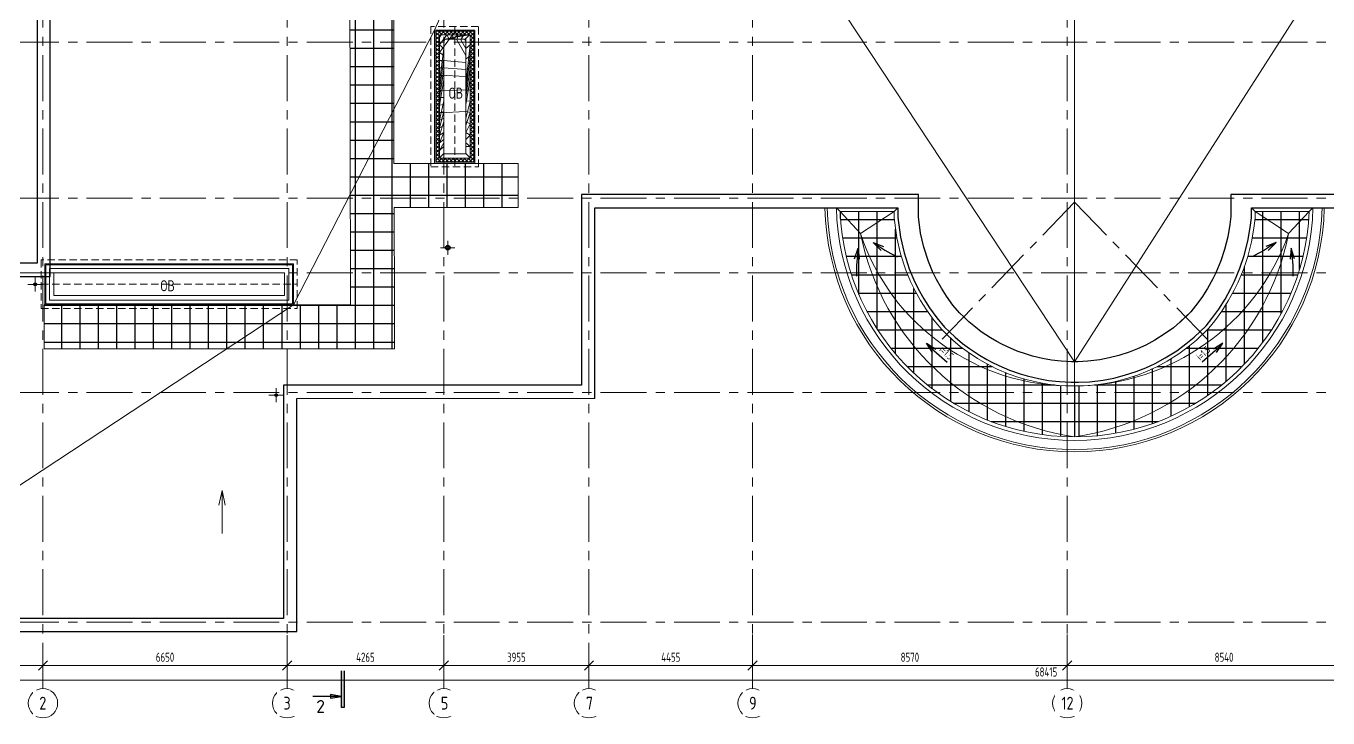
# Model space of a CAD drawing. Header units: millimetres. Extents: x -13407 to 8952771, y -2611 to 110860.
# Drawn here: x 5789 to 41245, y -2611 to 16231 of the extents above; entities that cross this region are included whole.
import ezdxf
from ezdxf import colors
from ezdxf.entities.mleader import LeaderData, LeaderLine
from ezdxf.math import Vec2, Vec3

# ---------------------------------------------------------------- set-up
doc = ezdxf.new("R2010")
doc.units = ezdxf.units.MM
doc.linetypes.add('CENTER', pattern=[2, 1.25, -0.25, 0.25, -0.25])
doc.linetypes.add('HIDDEN', pattern=[6, 4, -2])
for name, color, linetype, lineweight in [('!!!_АР_отделка', 92, 'Continuous', 13), ('!!!_АР_перегородки блоки', 7, 'Continuous', 5), ('_ВК-К1', 14, 'Continuous', 40), ('АР_Навесной фасад', 5, 'Continuous', 5), ('АР_Оси', 193, 'Continuous', 9), ('АР_Оси размеры', 164, 'Continuous', 9), ('АР_Отметки', 250, 'Continuous', 15), ('АР_Размеры', 175, 'Continuous', 9), ('АР_Разрезы', 175, 'Continuous', 9), ('АР_тонкая линия', 250, 'Continuous', 0), ('Маркировка ОКОН', 7, 'Continuous', 18), ('перекр 0.3', 181, 'Continuous', 30), ('Подвал', 250, 'Continuous', 30), ('РАЗМЕРЫ ВНУТРЕННИЕ', 137, 'Continuous', 5)]:
    doc.layers.add(name, color=color, linetype=linetype, lineweight=lineweight)
for name, color, linetype in [('АР_Кровля дорожки', 6, 'Continuous'), ('АР_Отверстия', 251, 'Continuous'), ('Тонкая', 7, 'Continuous')]:
    doc.layers.add(name, color=color, linetype=linetype)
doc.styles.add('ICOCPEUR', font='isocpeur.ttf')
doc.styles.add('ISOCPEUR', font='isocpeur.ttf', dxfattribs={"width": 0.7})
doc.styles.add('METRO-STYLE', font='isocpeur.ttf', dxfattribs={"width": 0.9, "oblique": 15})
doc.styles.add('PDF ISOCPEUR', font='isocpeur.ttf')
doc.styles.add('ГОСТ 2.304', font='isocpeur.ttf', dxfattribs={"width": 0.7})
doc.dimstyles.new('СПДС', dxfattribs={"dimscale": 100, "dimtxt": 2.5, "dimasz": 2.5, "dimexe": 1.5, "dimexo": 0, "dimgap": 1, "dimtad": 1, "dimdec": 0, "dimrnd": 1, "dimtxsty": 'ГОСТ 2.304', "dimblk": 'OBLIQUE', "dimcen": 2.5, "dimdle": 1.5, "dimadec": 0, "dimazin": 2, "dimtfac": 0.75, "dimtdec": 0, "dimtmove": 1, "dimatfit": 3, "dimfxl": 1, "dimtolj": 1, "dimarcsym": 1})
pattern_1 = [(90, (341259.9344839531, 87126.50606870581), (-500.0000000000001, 0), []), (180, (341259.9344839531, 87126.50606870581), (-2.842170943040401e-14, -500), [])]

# ---------------------------------------------------------------- blocks, each defined once
blk = doc.blocks.new('_Oblique')
at = {"color": 0, "linetype": 'ByBlock', "lineweight": -2}
blk.add_line((-0.5, -0.5), (0.5, 0.5), dxfattribs=at)
blk = doc.blocks.new('*D29')
at = {"layer": 'АР_Оси размеры', "color": 0, "lineweight": -2, "ltscale": 100, "transparency": 16777216}
for p, q in [((6555.061607971438, -78232.27834201575), (6555.061607971438, -78792.22368770157)), ((12805.06160797144, -78232.27834201575), (12805.06160797144, -78792.22368770157)), ((6405.061607971438, -78642.22368770157), (12955.06160797144, -78642.22368770157))]:
    blk.add_line(p, q, dxfattribs=at)
at = {"layer": 'АР_Оси размеры', "color": 0, "lineweight": -2, "ltscale": 100, "transparency": 16777216, "xscale": 250, "yscale": 250, "zscale": 250, "rotation": 180}
blk.add_blockref('_Oblique', (6555.061607971438, -78642.22368770157), dxfattribs=at)
at = {"layer": 'АР_Оси размеры', "color": 0, "lineweight": -2, "ltscale": 100, "transparency": 16777216, "xscale": 250, "yscale": 250, "zscale": 250}
blk.add_blockref('_Oblique', (12805.06160797144, -78642.22368770157), dxfattribs=at)
at = {"layer": 'АР_Оси размеры', "color": 0, "ltscale": 100, "transparency": 16777216, "insert": (9680.061607971438, -78417.22368770157), "char_height": 250, "attachment_point": 5, "style": 'ГОСТ 2.304'}
blk.add_mtext('\\A1;6250', dxfattribs=at)
blk = doc.blocks.new('*D30')
at = {"layer": 'АР_Оси размеры', "color": 0, "lineweight": -2, "ltscale": 100, "transparency": 16777216}
for p, q in [((19455.06160797144, -77818.44136931532), (19455.06160797144, -78792.22368770157)), ((12805.06160797144, -78232.27834201575), (12805.06160797144, -78792.22368770157)), ((12655.06160797144, -78642.22368770157), (19605.06160797144, -78642.22368770157))]:
    blk.add_line(p, q, dxfattribs=at)
at = {"layer": 'АР_Оси размеры', "color": 0, "lineweight": -2, "ltscale": 100, "transparency": 16777216, "xscale": 250, "yscale": 250, "zscale": 250, "rotation": 180}
blk.add_blockref('_Oblique', (12805.06160797144, -78642.22368770157), dxfattribs=at)
at = {"layer": 'АР_Оси размеры', "color": 0, "lineweight": -2, "ltscale": 100, "transparency": 16777216, "xscale": 250, "yscale": 250, "zscale": 250}
blk.add_blockref('_Oblique', (19455.06160797144, -78642.22368770157), dxfattribs=at)
at = {"layer": 'АР_Оси размеры', "color": 0, "ltscale": 100, "transparency": 16777216, "insert": (16130.06160797144, -78417.22368770157), "char_height": 250, "attachment_point": 5, "style": 'ГОСТ 2.304'}
blk.add_mtext('\\A1;6650', dxfattribs=at)
blk = doc.blocks.new('*D31')
at = {"layer": 'АР_Оси размеры', "color": 0, "lineweight": -2, "ltscale": 100, "transparency": 16777216}
for p, q in [((19455.06160797144, -77818.44136931532), (19455.06160797144, -78792.22368770157)), ((23720.06160797144, -77818.44136931532), (23720.06160797144, -78792.22368770157)), ((19305.06160797144, -78642.22368770157), (23870.06160797144, -78642.22368770157))]:
    blk.add_line(p, q, dxfattribs=at)
at = {"layer": 'АР_Оси размеры', "color": 0, "lineweight": -2, "ltscale": 100, "transparency": 16777216, "xscale": 250, "yscale": 250, "zscale": 250, "rotation": 180}
blk.add_blockref('_Oblique', (19455.06160797144, -78642.22368770157), dxfattribs=at)
at = {"layer": 'АР_Оси размеры', "color": 0, "lineweight": -2, "ltscale": 100, "transparency": 16777216, "xscale": 250, "yscale": 250, "zscale": 250}
blk.add_blockref('_Oblique', (23720.06160797144, -78642.22368770157), dxfattribs=at)
at = {"layer": 'АР_Оси размеры', "color": 0, "ltscale": 100, "transparency": 16777216, "insert": (21587.56160797144, -78417.22368770157), "char_height": 250, "attachment_point": 5, "style": 'ГОСТ 2.304'}
blk.add_mtext('\\A1;4265', dxfattribs=at)
blk = doc.blocks.new('*D32')
at = {"layer": 'АР_Оси размеры', "color": 0, "lineweight": -2, "ltscale": 100, "transparency": 16777216}
for p, q in [((23720.06160797144, -77818.44136931532), (23720.06160797144, -78792.22368770157)), ((27675.06160797144, -78119.17904344358), (27675.06160797144, -78792.22368770157)), ((23570.06160797144, -78642.22368770157), (27825.06160797144, -78642.22368770157))]:
    blk.add_line(p, q, dxfattribs=at)
at = {"layer": 'АР_Оси размеры', "color": 0, "lineweight": -2, "ltscale": 100, "transparency": 16777216, "xscale": 250, "yscale": 250, "zscale": 250, "rotation": 180}
blk.add_blockref('_Oblique', (23720.06160797144, -78642.22368770157), dxfattribs=at)
at = {"layer": 'АР_Оси размеры', "color": 0, "lineweight": -2, "ltscale": 100, "transparency": 16777216, "xscale": 250, "yscale": 250, "zscale": 250}
blk.add_blockref('_Oblique', (27675.06160797144, -78642.22368770157), dxfattribs=at)
at = {"layer": 'АР_Оси размеры', "color": 0, "ltscale": 100, "transparency": 16777216, "insert": (25697.56160797144, -78417.22368770157), "char_height": 250, "attachment_point": 5, "style": 'ГОСТ 2.304'}
blk.add_mtext('\\A1;3955', dxfattribs=at)
blk = doc.blocks.new('*D33')
at = {"layer": 'АР_Оси размеры', "color": 0, "lineweight": -2, "ltscale": 100, "transparency": 16777216}
for p, q in [((32130.06160797155, -77800.44555912603), (32130.06160797155, -78792.22368770157)), ((27675.06160797144, -78119.17904344358), (27675.06160797144, -78792.22368770157)), ((27525.06160797144, -78642.22368770157), (32280.06160797155, -78642.22368770157))]:
    blk.add_line(p, q, dxfattribs=at)
at = {"layer": 'АР_Оси размеры', "color": 0, "lineweight": -2, "ltscale": 100, "transparency": 16777216, "xscale": 250, "yscale": 250, "zscale": 250, "rotation": 180}
blk.add_blockref('_Oblique', (27675.06160797144, -78642.22368770157), dxfattribs=at)
at = {"layer": 'АР_Оси размеры', "color": 0, "lineweight": -2, "ltscale": 100, "transparency": 16777216, "xscale": 250, "yscale": 250, "zscale": 250}
blk.add_blockref('_Oblique', (32130.06160797155, -78642.22368770157), dxfattribs=at)
at = {"layer": 'АР_Оси размеры', "color": 0, "ltscale": 100, "transparency": 16777216, "insert": (29902.5616079715, -78417.22368770157), "char_height": 250, "attachment_point": 5, "style": 'ГОСТ 2.304'}
blk.add_mtext('\\A1;4455', dxfattribs=at)
blk = doc.blocks.new('*D34')
at = {"layer": 'АР_Оси размеры', "color": 0, "lineweight": -2, "ltscale": 100, "transparency": 16777216}
for p, q in [((32130.06160797155, -77800.44555912603), (32130.06160797155, -78792.22368770157)), ((40700.06160797144, -77800.44555912603), (40700.06160797144, -78792.22368770157)), ((31980.06160797155, -78642.22368770157), (40850.06160797144, -78642.22368770157))]:
    blk.add_line(p, q, dxfattribs=at)
at = {"layer": 'АР_Оси размеры', "color": 0, "lineweight": -2, "ltscale": 100, "transparency": 16777216, "xscale": 250, "yscale": 250, "zscale": 250, "rotation": 180}
blk.add_blockref('_Oblique', (32130.06160797155, -78642.22368770157), dxfattribs=at)
at = {"layer": 'АР_Оси размеры', "color": 0, "lineweight": -2, "ltscale": 100, "transparency": 16777216, "xscale": 250, "yscale": 250, "zscale": 250}
blk.add_blockref('_Oblique', (40700.06160797144, -78642.22368770157), dxfattribs=at)
at = {"layer": 'АР_Оси размеры', "color": 0, "ltscale": 100, "transparency": 16777216, "insert": (36415.0616079715, -78417.22368770157), "char_height": 250, "attachment_point": 5, "style": 'ГОСТ 2.304'}
blk.add_mtext('\\A1;8570', dxfattribs=at)
blk = doc.blocks.new('*D35')
at = {"layer": 'АР_Оси размеры', "color": 0, "lineweight": -2, "ltscale": 100, "transparency": 16777216}
for p, q in [((40700.06160797144, -77800.44555912603), (40700.06160797144, -78792.22368770157)), ((49240.06160797144, -78068.27617900324), (49240.06160797144, -78792.22368770157)), ((40550.06160797144, -78642.22368770157), (49390.06160797144, -78642.22368770157))]:
    blk.add_line(p, q, dxfattribs=at)
at = {"layer": 'АР_Оси размеры', "color": 0, "lineweight": -2, "ltscale": 100, "transparency": 16777216, "xscale": 250, "yscale": 250, "zscale": 250, "rotation": 180}
blk.add_blockref('_Oblique', (40700.06160797144, -78642.22368770157), dxfattribs=at)
at = {"layer": 'АР_Оси размеры', "color": 0, "lineweight": -2, "ltscale": 100, "transparency": 16777216, "xscale": 250, "yscale": 250, "zscale": 250}
blk.add_blockref('_Oblique', (49240.06160797144, -78642.22368770157), dxfattribs=at)
at = {"layer": 'АР_Оси размеры', "color": 0, "ltscale": 100, "transparency": 16777216, "insert": (44970.06160797144, -78417.22368770157), "char_height": 250, "attachment_point": 5, "style": 'ГОСТ 2.304'}
blk.add_mtext('\\A1;8540', dxfattribs=at)
blk = doc.blocks.new('*D57')
at = {"layer": 'АР_Оси размеры', "color": 0, "lineweight": -2, "ltscale": 100, "transparency": 16777216}
for p, q in [((6405.061607971438, -79044.30484052462), (75120.06160797144, -79044.30484052462)), ((6555.061607971438, -78792.22368770157), (6555.061607971438, -79194.30484052462)), ((74970.06160797144, -78792.22368770157), (74970.06160797144, -79194.30484052462))]:
    blk.add_line(p, q, dxfattribs=at)
at = {"layer": 'АР_Оси размеры', "color": 0, "lineweight": -2, "ltscale": 100, "transparency": 16777216, "xscale": 250, "yscale": 250, "zscale": 250, "rotation": 180}
blk.add_blockref('_Oblique', (6555.061607971438, -79044.30484052462), dxfattribs=at)
at = {"layer": 'АР_Оси размеры', "color": 0, "lineweight": -2, "ltscale": 100, "transparency": 16777216, "xscale": 250, "yscale": 250, "zscale": 250}
blk.add_blockref('_Oblique', (74970.06160797144, -79044.30484052462), dxfattribs=at)
at = {"layer": 'АР_Оси размеры', "color": 0, "ltscale": 100, "transparency": 16777216, "insert": (40124.11087982956, -78819.30484052462), "char_height": 250, "attachment_point": 5, "style": 'ГОСТ 2.304'}
blk.add_mtext('\\A1;68415', dxfattribs=at)
blk = doc.blocks.new('A$Ce473bd98')
at = {"layer": 'Тонкая', "ltscale": 100}
blk.add_lwpolyline([(94.88051824446302, -294.348144761294), (0, -7.275957614183426e-12), (199.8447377266712, -227.5910068336598)], dxfattribs=at)
blk.add_arc((5038.211465829471, 2728.232815478983), 5729.470225934667, 208.4359082679212, 216.0819481280073, dxfattribs=at)
blk = doc.blocks.new('A$C60573c2e')
at = {"layer": 'АР_Разрезы', "ltscale": 100}
h = blk.add_hatch(color=5, dxfattribs=at)
h.dxf.hatch_style = 1
h.paths.add_polyline_path([(20809.51469834521, -76718.93424093639), (20879.51469834521, -76718.93424093639), (20879.51469834521, -77718.93424093639), (20809.51469834521, -77718.93424093639)])
h.paths.add_polyline_path([(20509.06456565682, -77368.65621798774), (20809.51469834521, -77418.93424093639), (20509.06456565682, -77418.93424093639)])
h.paths.add_polyline_path([(20509.06456565682, -77418.93424093639), (20809.51469834521, -77418.93424093639), (20509.06456565682, -77469.21226388504)])
at = {"layer": 'АР_Разрезы', "color": 5, "lineweight": 25, "ltscale": 100}
for p, q in [((20809.51469834521, -77718.93424093639), (20809.51469834521, -76718.93424093639)), ((20879.51469834521, -76718.93424093639), (20879.51469834521, -77718.93424093639)), ((20809.51469834521, -77418.93424093639), (20509.06456565682, -77368.65621798774)), ((20509.06456565682, -77368.65621798774), (20509.06456565682, -77469.21226388504)), ((20509.06456565682, -77469.21226388504), (20809.51469834521, -77418.93424093639)), ((20879.51469834521, -77718.93424093639), (20809.51469834521, -77718.93424093639))]:
    blk.add_line(p, q, dxfattribs=at)
at = {"layer": 'АР_Разрезы', "color": 5, "lineweight": 25, "ltscale": 100, "elevation": -1.5e-10}
blk.add_lwpolyline([(20809.51469834521, -77418.93424093639), (20025.76469834521, -77418.93424093639)], dxfattribs=at)
at = {"layer": 'АР_Разрезы', "color": 5, "lineweight": 25, "ltscale": 100, "insert": (20359.51469834521, -77518.93424093639), "char_height": 350, "width": 583.3333333333333, "attachment_point": 3, "style": 'METRO-STYLE'}
blk.add_mtext('{\\Q0;\\W1;2}', dxfattribs=at)
blk = doc.blocks.new('_DotSmall')
at = {"color": 0, "linetype": 'ByBlock', "const_width": 0.5}
blk.add_lwpolyline([(-0.0625, 0, 1), (0.0625, 0, 1)], format="xyb", close=True, dxfattribs=at)
blk = doc.blocks.new('A$C6f2de472')
at = {"layer": 'АР_тонкая линия', "ltscale": 100}
for p, q in [((54.57592772785574, -68.52589298801445), (54.57592772785574, -734.3112859727285)), ((54.57592772785574, -734.3112859727285), (9.624901639340763, -509.7124210055539)), ((9.624901639340763, -509.7124210055539), (54.57592772785574, -734.3112859727285)), ((54.57592772785574, -734.3112859727285), (103.6099336369945, -505.6287240333957))]:
    blk.add_line(p, q, dxfattribs=at)
blk = doc.blocks.new('A$C6552fe61')
at = {"layer": '_ВК-К1', "color": 18, "lineweight": 9, "ltscale": 100, "true_color": 0x000000}
for p, q in [((-195.4363792874941, 1.037866518140547e-14), (195.4363792874941, -1.465261637743881e-15)), ((-2.610950317689593e-14, 192.3657202435659), (-3.073391568391209e-14, -192.3657202435659))]:
    blk.add_line(p, q, dxfattribs=at)
blk = doc.blocks.new('A$C2a493afe')
at = {"layer": 'АР_Оси размеры', "ltscale": 100}
for base, p1, p2, picture, middle in [((19455.06160797144, -78642.22368770157), (12805.06160797144, -78232.27834201575), (19455.06160797144, -77818.44136931532), '*D30', (16130.06160797144, -78417.22368770157)), ((23720.06160797144, -78642.22368770157), (19455.06160797144, -77818.44136931532), (23720.06160797144, -77818.44136931532), '*D31', (21587.56160797144, -78417.22368770157)), ((27675.06160797144, -78642.22368770157), (23720.06160797144, -77818.44136931532), (27675.06160797144, -78119.17904344358), '*D32', (25697.56160797144, -78417.22368770157)), ((32130.06160797155, -78642.22368770157), (27675.06160797144, -78119.17904344358), (32130.06160797155, -77800.44555912603), '*D33', (29902.5616079715, -78417.22368770157)), ((40700.06160797144, -78642.22368770157), (32130.06160797155, -77800.44555912603), (40700.06160797144, -77800.44555912603), '*D34', (36415.0616079715, -78417.22368770157)), ((49240.06160797144, -78642.22368770157), (40700.06160797144, -77800.44555912603), (49240.06160797144, -78068.27617900324), '*D35', (44970.06160797144, -78417.22368770157)), ((12805.06160797144, -78642.22368770157), (6555.061607971438, -78232.27834201575), (12805.06160797144, -78232.27834201575), '*D29', (9680.061607971438, -78417.22368770157))]:
    dim = blk.add_linear_dim(base=base, p1=p1, p2=p2, dimstyle='СПДС', dxfattribs=at)
    dim.commit()
    dim.dimension.update_dxf_attribs({"geometry": picture, "text_midpoint": middle})
dim = blk.add_linear_dim(base=(74970.06160797144, -79044.30484052462), p1=(6555.061607971438, -78792.22368770157), p2=(74970.06160797144, -78792.22368770157), dimstyle='СПДС', dxfattribs=at)
dim.commit()
dim.dimension.update_dxf_attribs({"geometry": '*D57', "text_midpoint": (40124.11087982956, -79044.30484052462), "dimtype": 128})

msp = doc.modelspace()

# ---------------------------------------------------------------- hatches: boundary and pattern name
at = {"layer": '!!!_АР_отделка', "true_color": 0x000000}
h = msp.add_hatch(dxfattribs=at)
h.set_pattern_fill('ANSI37', color=18, scale=600, angle=180)
h.set_pattern_definition([(225, (-363570.5673492973, -100978.8957332717), (53.03300858899106, -53.03300858899107), []), (315, (-363570.5673492973, -100978.8957332717), (53.03300858899107, 53.03300858899105), [])])
h.paths.add_polyline_path([(16944.48676614522, 16090.35613939551), (16945, 12531.12840454217), (17984.86077070399, 12531.12840454217), (17984.86077070399, 16090.35613939551)])
h.paths.add_polyline_path([(17045, 15990.35613939551), (17884.86077070399, 15990.35613939554), (17884.86077070399, 12631.12840454217), (17045, 12631.12840454217)], flags=16)
h.paths.add_polyline_path([(18432.43265070266, 15096.54963489052), (18489.41049296531, 15620.60426672828)])
at = {"layer": '!!!_АР_перегородки блоки', "lineweight": 5, "true_color": 0x000000}
h = msp.add_hatch(dxfattribs=at)
h.set_pattern_fill('ANSI32', color=18, scale=500, angle=180, style=0)
h.set_pattern_definition([(225, (8363391241.247125, 936205433.80601), (132.5825214724777, -132.5825214724777), []), (225, (8363391152.858777, 936205433.80601), (132.5825214724777, -132.5825214724777), [])])
h.paths.add_polyline_path([(17045, 15990.35613939551), (17046.02646770963, 12631.12840454217), (17885.37400455883, 12631.12840454217), (17884.34753684921, 15990.35613939551)])
h.paths.add_polyline_path([(17165, 15870.35613939551), (17764.86077070399, 15870.35613939557), (17764.86077070399, 12751.1284045422), (17165, 12751.12840454217)], flags=16)
h.paths.add_polyline_path([(18666.38833522797, 15248.65889856604), (18666.38833522797, 15636.65889856604)])
at = {"layer": 'АР_Кровля дорожки', "ltscale": 120, "true_color": 0x636466}
h = msp.add_hatch(dxfattribs=at)
h.set_pattern_fill('ANSI37', color=251, scale=4000, angle=45, double=1)
h.set_pattern_definition(pattern_1)
h.paths.add_polyline_path([(15815.619110564, 12489.71504394807), (15801.68598083308, 12489.71539549257), (15801.8175992592, 17964.22837824583), (14604.13520935486, 17965.03833336083), (14628.12023434538, 8639.982073701402), (15825.80340164888, 8639.732046449215)])
h = msp.add_hatch(dxfattribs=at)
h.set_pattern_fill('ANSI37', color=251, scale=4000, angle=45, double=1)
h.set_pattern_definition(pattern_1)
h.paths.add_polyline_path([(15817.04893711029, 11290.59151264511), (15817.36241339491, 12489.2956665512), (19192.54219475185, 12489.6298453085), (19192.22871846723, 11290.92569140241)])
h = msp.add_hatch(dxfattribs=at)
h.set_pattern_fill('ANSI37', color=251, scale=4000, angle=45, double=1)
h.set_pattern_definition([(90, (-466529.7134420699, -38040.01199701307), (-500.0000000000001, 0), []), (180, (-466529.7134420699, -38040.01199701307), (-2.842170943040401e-14, -500), [])])
h.paths.add_polyline_path([(40732.57644551282, 11178.17046133958), (39260.88557534816, 11178.17046133961), (39260.88557534816, 10999.60815713141), (39229.01786141697, 10727.82862755187), (39162.03197633266, 10350.81297793397), (39060.45871310477, 9953.795749147997), (38941.57289740368, 9599.452798980798), (38789.77494178031, 9236.250558630214), (38693.04899282742, 9037.560982341587), (38530.92819313076, 8743.967494920253), (38351.74907367263, 8462.84932025124), (38165.13691808132, 8206.104809018172), (37999.41237842827, 8001.310208412469), (37664.29683252866, 7677.692887474012), (37439.5881333123, 7491.864751445049), (37185.92582829145, 7306.279927528019), (36863.42465245735, 7103.114194605922), (36580.50226090243, 6951.486147202093), (36321.89945484296, 6832.269285819348), (36053.99845735519, 6726.71700815481), (35730.65584352188, 6622.152170199464), (35430.72792343283, 6546.208588995614), (35134.35625351593, 6489.946907248013), (34762.7650421955, 6445.056350206432), (34449.84598093363, 6428.880664258642), (34242.41247957962, 6429.173328028613), (33927.65531614545, 6445.29719160001), (33617.42971406522, 6480.969741387096), (33338.50575170695, 6529.868768468448), (33027.013099209, 6604.073218394202), (32829.64020779042, 6662.100488769531), (32539.07623983087, 6763.751805789791), (32240.3370126232, 6890.109678322435), (32047.59066100564, 6984.164362364718), (31906.85656905232, 7059.327354663197), (31704.99568557995, 7177.355779530189), (31422.71520930284, 7365.002920638879), (31232.47571004945, 7507.929677947242), (31027.49764975073, 7678.270714142011), (30865.93223227828, 7834.313236421774), (30730.79649875942, 7964.812295614014), (30510.33954950469, 8224.66524100901), (30310.04947357089, 8501.453188734005), (30149.85752116656, 8753.8318909515), (30000.38663182373, 9022.554131216428), (29876.46012234665, 9278.365354193222), (29749.46943253942, 9584.93825947259), (29605.0887383488, 10025.96440900252), (29502.97664689127, 10464.59521084133), (29428.57557902212, 11009.11111094517), (29428.57557902212, 11178.17046133985), (27960.05630074663, 11178.17046133988, 0.9605125577137356)])
h = msp.add_hatch(dxfattribs=at)
h.set_pattern_fill('ANSI37', color=251, scale=4000, angle=45, double=1)
h.set_pattern_definition(pattern_1)
h.paths.add_polyline_path([(6281.143065361422, 7441.29589840558), (6281.456541646039, 8640.000052311669), (15825.80269269779, 8640.000052311698), (15825.48921641317, 7441.295898405609)])

# ---------------------------------------------------------------- linework, layer by layer
at = {"layer": '_ВК-К1', "color": 18, "lineweight": 9, "ltscale": 100, "true_color": 0x000000}
for p, q in [((17274.72856547759, 10306.35419414134), (17274.72856547759, 10081.37981739298)), ((17172.77123142796, 10193.86700576715), (17376.68589952722, 10193.86700576715)), ((6037.839633425116, 9307.976761387159), (6037.839633425116, 9083.0023846388)), ((5935.882299375487, 9195.489573012972), (6139.796967474744, 9195.489573012972)), ((12498.79175632482, 6177.593993394803), (12702.70642442408, 6177.593993394803)), ((12600.74909037445, 6290.08118176899), (12600.74909037445, 6065.10680502063))]:
    msp.add_line(p, q, dxfattribs=at)
at = {"layer": '_ВК-К1', "color": 1, "lineweight": 40, "ltscale": 100}
msp.add_circle((17274.72856547759, 10193.86700576715), 55, dxfattribs=at)
at = {"layer": '_ВК-К1', "color": 18, "lineweight": 40, "ltscale": 100, "true_color": 0x000000}
for centre, radius in [((17274.72856547759, 10193.86700576715), 55), ((6037.839633425116, 9195.489573012972), 30), ((12600.74909037445, 6177.593993394803), 30)]:
    msp.add_circle(centre, radius, dxfattribs=at)
at = {"layer": 'АР_Навесной фасад', "color": 18, "lineweight": 30, "ltscale": 100, "true_color": 0x000000}
for points in [[(51825.00580556178, 31604.99908024545), (16705.00580556202, 31604.99908026501), (16705.00580556074, 27639.99908026504), (6090.005840075086, 27639.9966266756), (6090.005805561785, 9769.999080264948), (-260.3753522798652, 9769.999080264948), (-259.988015709212, -260.0009102650147), (13160.25102861517, -260.0009102650147), (13160.00580556213, 6089.99908026489)], [(99.63855039782356, 9409.99908026489), (6450.005804866552, 9409.999080264919), (6450.005839379854, 27279.99670988724), (17165.0058055619, 27279.99916347667), (17165.0058055619, 31144.99908027484), (51365.00580556283, 31144.99908025575)], [(38600.84928353468, 11639.99908026536), (38600.84928353201, 11039.99908023742), (38575.74502059643, 10825.90073650931), (38516.4830425923, 10492.35743695073), (38427.0100161127, 10142.63614322493), (38323.39433074126, 9833.806301568642), (38188.06126076193, 9509.999080264977), (38107.03274995566, 9343.554391392106), (37963.16688174999, 9083.019765073848), (37805.98630665441, 8836.415604399728), (37641.28259134537, 8609.813137098863), (37511.78300435061, 8449.783631192819), (37224.06675068673, 8171.939274700249), (37034.03670469706, 8014.789465374204), (36814.69220101577, 7854.312286514214), (36531.2002608442, 7675.721161525267), (36286.16099990462, 7544.396014479287), (36062.5296171183, 7441.301110101755), (35831.2356531166, 7350.17190588313), (35547.88596207357, 7258.540264209449), (35288.01352733793, 7192.738976539615), (35033.08043814253, 7144.343782979915), (34706.36747291323, 7104.874800520025), (34432.90243006393, 7090.78329269548), (34259.40116191737, 7091.028082157638), (33982.56541119702, 7105.156667571347), (33712.15827792801, 7136.250529134159), (33472.04849082103, 7178.344922469762), (33196.64522533107, 7243.952080967902), (33031.78497505886, 7292.420694098815), (32776.80582695047, 7381.622966493196), (32513.7721831724, 7492.878431478377), (32347.83722127613, 7573.849927341951), (32228.97108981002, 7637.333721495415), (32054.50433401007, 7739.344750202443), (31803.90196041449, 7905.933738503962), (31641.81906088279, 8027.70646885757), (31468.24217482354, 8171.952475418984), (31324.39705452544, 8310.880444637449), (31212.82429309189, 8418.62500792792), (31030.06232495548, 8634.046821061995), (30856.4794739167, 8873.92710906556), (30717.3015217958, 9093.198741668552), (30586.19269317435, 9328.909242225382), (30478.8020691463, 9550.586807298365), (30368.83540575474, 9816.061382883294), (30241.30108455755, 10205.62849866565), (30152.70976903627, 10586.17970673904), (30090.72021387145, 11039.86000185196), (30090.72021387145, 11639.99908026547), (20920.00580556167, 11639.99908026568), (20920.00580556167, 6449.999080264948), (12799.99190288421, 6449.999080264948), (12800.23712593736, 99.99908973504353), (99.99808214989025, 99.99908973504353)], [(47735.00580556167, 11639.99908026506), (38600.84928353468, 11639.99908026536)], [(21280.00580556178, 6089.99908026489), (21280.00580556178, 11279.99908026559), (29528.5392872087, 11279.99908026541), (29528.5392872087, 11017.73999142883), (29601.39026628376, 10484.56865961088), (29701.45375532645, 10054.73779622204), (29843.28196876065, 9621.508469986853), (29967.69326062629, 9321.162584357553), (30089.114332914, 9070.523127730361), (30235.80309184443, 8806.802666209209), (30392.81110481196, 8559.440186660337), (30589.05463151925, 8288.244308590198), (30803.80021981488, 8035.123353148119), (30935.36177703086, 7908.075835844596), (31094.24633019289, 7754.622536454066), (31294.46663681895, 7588.235292628036), (31480.43998459901, 7448.513690919041), (31757.92074834916, 7264.057179023228), (31955.63100641605, 7148.455632362668), (32093.05177102319, 7075.062215540478), (32281.73579086468, 6982.989832737432), (32575.06508118904, 6858.920203772614), (32860.23740977736, 6759.155105635036), (33052.6841434465, 6702.576116660326), (33358.70870700374, 6629.674286647911), (33631.75173371786, 6581.806264679537), (33935.8970937652, 6546.832876196953), (34245.00632409332, 6530.998335676595), (34447.29726788786, 6530.712927438006), (34754.14074541291, 6546.574548994577), (35118.98063995095, 6590.649504477544), (35409.07373703131, 6645.719294075483), (35702.93264418805, 6720.126164137801), (36020.21572426532, 6822.731426898979), (36282.57020152768, 6926.098390404957), (36535.8743070917, 7042.872531029578), (36813.05683037115, 7191.424381409197), (37129.6475159534, 7390.866688887014), (37378.11015410488, 7572.647324159167), (37597.564511923, 7754.130259172358), (37925.49834687775, 8070.812282467443), (38085.73425734043, 8268.824292967452), (38269.02695228241, 8521.001827846463), (38444.87295895873, 8796.890606456269), (38604.22785994445, 9085.475175528387), (38698.57540917827, 9279.279162814906), (38847.87868515879, 9636.51246088581), (38964.45084474899, 9983.959485520092), (39064.19073877274, 10373.81066354021), (39130.00633490551, 10744.23959345214), (39160.84928353468, 11007.27954942117), (39160.84928353468, 11279.99908026518), (47375.00580556167, 11279.99908026501)]]:
    msp.add_lwpolyline(points, dxfattribs=at)
at = {"layer": 'АР_Оси', "linetype": 'CENTER', "ltscale": 1000}
for p, q in [((17165, -1811.271671381772), (17165, 33307.55350587896)), ((21120, -1811.271671381772), (21120, 33307.55350587896)), ((25574.99999999994, -1811.271671381772), (25575, 33307.55350587896)), ((34145, -1811.271671381772), (34145, 33307.55350587896)), ((6250, -1811.271671381772), (6250, 32884.00685512421)), ((12900, -1811.271671381772), (12900, 28382.60983736633)), ((-12563.75553944509, 15790.00000000001), (71033.4094304695, 15789.99999999995)), ((34345, 13029.43653473567), (34345, 6897.359583763471)), ((-12563.75553944509, 11540.00000000001), (71033.4094304695, 11539.99999999995)), ((34346.18808780401, 11438.17046133952), (30740.91114512179, 7704.796897581888)), ((34346.18808780401, 11438.17046133952), (34346.18808780401, 5306.093510367318)), ((34346.18808780401, 11438.17046133952), (37951.46503048623, 7704.796897581888)), ((-12563.75553944509, 9510.000000000007), (71033.4094304695, 9509.999999999949)), ((-12563.75553944509, 6250.000000000007), (71033.4094304695, 6249.999999999949)), ((-12563.75553944509, 7.275957614183426e-12), (71033.4094304695, -5.093170329928398e-11))]:
    msp.add_line(p, q, dxfattribs=at)
at = {"layer": 'АР_Оси', "ltscale": 0.5}
for centre in [(6250, -2211.271671381772), (12900, -2211.271671381772), (17165.00000000012, -2211.271671381772), (21120, -2211.271671381772), (25575.00000000012, -2211.271671381772), (34145.00000000012, -2211.271671381772)]:
    msp.add_circle(centre, 400, dxfattribs=at)
at = {"layer": 'АР_Размеры', "ltscale": 100}
for radius in [6800.889570720255, 6739.136430513166]:
    msp.add_arc((34346.31637312967, 11435.53113838679), radius, 181.3104248601282, 358.6741576584529, dxfattribs=at)
at = {"layer": 'АР_тонкая линия', "ltscale": 100}
for p, q in [((34346.18808780401, 7148.163451432236), (34327.50000001106, 31145.00000000001)), ((27960.05630074663, 11178.17046133988), (28517.6580569825, 10577.98282504813)), ((28517.6580569825, 10577.98282504813), (29428.57557902212, 11178.17046133985)), ((40174.71811862552, 10577.98282504813), (39260.88557534816, 11178.17046133961)), ((40732.18388976628, 11178.17046133958), (40174.71811862552, 10577.98282504813))]:
    msp.add_line(p, q, dxfattribs=at)
at = {"layer": 'АР_тонкая линия', "color": 18, "ltscale": 100, "true_color": 0x000000}
msp.add_line((13160.00580556213, 6089.99908026489), (21280.00580556178, 6089.99908026489), dxfattribs=at)
for points in [[(13075.00000000012, 8640.000052311698), (16915, 16120.35613939551), (18634.99999999837, 20007.40022945026), (21120, 21889.81754164748)], [(22120, 21889.81754164746), (25805, 20010.00000000001), (34346.18808780401, 7090.905636223164)], [(34346.18808780401, 7090.905636223164), (42555, 19910.00000000001), (46535.01046224631, 21894.39187137555)], [(15801.81762014871, 17707.11338774136), (15801.68598083302, 12489.71539549257)], [(15801.68598083302, 12489.71539549257), (19192.38545660954, 12489.6298453085), (19192.38545660954, 11290.92569140235), (15816.80176877131, 11290.17218546951), (15816.80176877131, 11290.17218546951)], [(15816.80176877131, 11290.17218546951), (15825.80269269779, 8640.000052311698), (15825.64595455548, 8640.000052311698)], [(27960.05630074663, 11178.17046133988), (29428.57557902212, 11178.17046133985), (29428.57557902212, 11009.11111094517), (29502.97664689127, 10464.59521084133), (29605.0887383488, 10025.96440900252), (29749.46943253942, 9584.93825947259), (29876.46012234665, 9278.365354193229), (30000.38663182373, 9022.554131216428), (30149.85752116656, 8753.8318909515), (30310.04947357089, 8501.453188734005), (30510.33954950469, 8224.66524100901), (30730.79649875942, 7964.812295614014), (30865.93223227828, 7834.313236421774), (31027.49764975073, 7678.270714142011), (31232.47571004945, 7507.929677947242), (31422.71520930284, 7365.002920638879), (31704.99568557995, 7177.355779530189), (31906.85656905232, 7059.327354663197), (32047.59066100564, 6984.164362364718), (32240.3370126232, 6890.109678322435), (32539.07623983087, 6763.751805789791), (32829.64020779042, 6662.100488769531), (33027.013099209, 6604.073218394202), (33338.50575170695, 6529.868768468448), (33617.42971406522, 6480.969741387096), (33927.65531614545, 6445.29719160001), (34242.41247957962, 6429.173328028613), (34449.84598093363, 6428.880664258642), (34762.7650421955, 6445.056350206432), (35134.35625351593, 6489.946907248013), (35430.72792343283, 6546.208588995614), (35730.65584352188, 6622.152170199464), (36053.99845735519, 6726.71700815481), (36321.89945484296, 6832.269285819348), (36580.50226090243, 6951.486147202093), (36863.42465245735, 7103.114194605922), (37185.92582829145, 7306.279927528019), (37439.5881333123, 7491.864751445049), (37664.29683252866, 7677.692887474012), (37999.41237842827, 8001.310208412469), (38165.13691808132, 8206.104809018165), (38351.74907367263, 8462.84932025124), (38530.92819313076, 8743.967494920245), (38693.04899282742, 9037.560982341602), (38789.77494178031, 9236.250558630207), (38941.57289740368, 9599.452798980798), (39060.45871310477, 9953.795749148005), (39162.03197633266, 10350.81297793397), (39229.01786141697, 10727.82862755185), (39260.88557534816, 10999.60815713141), (39260.88557534816, 11178.17046133961), (40732.18388976628, 11178.17046133958)], [(15825.64595455548, 8640.000052311698), (15825.64595455548, 7441.295898405551), (6280.895897022448, 7440.457244054422), (6281.703709985013, 8640.000052311698), (14628.12023434544, 8640.000052311698)], [(37224.10304250021, 8170.110655774704), (37511.83896263572, 8447.974003958276)]]:
    msp.add_lwpolyline(points, dxfattribs=at)
for points in [[(16915, 12501.12840454217), (18014.86077070399, 12501.12840454217), (18014.86077070399, 16120.35613939551), (16915, 16120.35613939551)], [(16945, 12531.12840454217), (17984.86077070399, 12531.12840454217), (17984.86077070399, 16090.35613939551), (16945, 16090.35613939551)], [(17045, 12631.12840454217), (17884.86077070399, 12631.12840454217), (17884.86077070399, 15990.35613939551), (17045, 15990.35613939551)], [(17165, 12751.12840454217), (17764.86077070399, 12751.12840454217), (17764.86077070399, 15870.35613939551), (17165, 15870.35613939551)], [(6300, 8640.000052311698), (13075.00000000012, 8640.000052311698), (13075.00000000012, 9760.000000000007), (6300, 9760.000000000007)], [(6330, 8670.000052311698), (13045.00000000012, 8670.000052311698), (13045.00000000012, 9730.000000000007), (6330, 9730.000000000007)], [(6430, 8770.000052311698), (12945.00000000012, 8770.000052311698), (12945.00000000012, 9630.000000000007), (6430, 9630.000000000007)], [(6550, 8890.000052311698), (12825.00000000012, 8890.000052311698), (12825.00000000012, 9510.000000000007), (6550, 9510.000000000007)]]:
    msp.add_lwpolyline(points, close=True, dxfattribs=at)
for centre, radius, start, end in [((34346.31637312967, 11435.5311383868), 6800.889570720228, 181.3104248601282, 358.6741576584529), ((34346.31637312972, 11435.53113838679), 6491.443673396873, 181.3890571001896, 358.6109428998104)]:
    msp.add_arc(centre, radius, start, end, dxfattribs=at)
at = {"layer": 'АР_тонкая линия', "ltscale": 100}
for centre, radius, start, end in [((34346.31637312972, 11435.53113838679), 6391.443673396873, 182.3077209176705, 357.6922790823295), ((34264.10738021822, 12482.2532400307), 6053.781920714157, 198.333685781646, 270.7763163067823), ((35349.53805686976, 11937.22405167546), 6965.782156012492, 191.2523863165621, 261.7179963544191), ((33342.86629073886, 11937.20845833087), 6965.751482817574, 278.2811607693508, 348.7476942625763), ((34308.75994406035, 12650.13916998852), 6221.225092605099, 270.3450113017329, 340.5447504882164)]:
    msp.add_arc(centre, radius, start, end, dxfattribs=at)
at = {"layer": 'перекр 0.3', "color": 7, "linetype": 'HIDDEN', "lineweight": 5, "ltscale": 50}
for p, q in [((17464.930385352, 16220.35613939551), (17465.36107405595, 12401.12840454217)), ((6200, 9200.000026155853), (13175.00000000012, 9200.430714859809))]:
    msp.add_line(p, q, dxfattribs=at)
for points in [[(16815, 12401.12840454217), (18114.86077070399, 12401.12840454217), (18114.86077070399, 16220.35613939551), (16815, 16220.35613939551)], [(6200, 8540.000052311698), (13175.00000000012, 8540.000052311698), (13175.00000000012, 9860.000000000007), (6200, 9860.000000000007)]]:
    msp.add_lwpolyline(points, close=True, dxfattribs=at)
at = {"layer": 'Подвал', "lineweight": 13, "ltscale": 500}
msp.add_line((13075.00000000012, 8640.000052311698), (99.99808214989025, 99.99908973504353), dxfattribs=at)
at = {"layer": 'РАЗМЕРЫ ВНУТРЕННИЕ', "color": 18, "true_color": 0x000000}
msp.add_lwpolyline([(11284.75807775464, 23821.5174008448), (11260.77300520556, 17979.35583713315), (14603.42063390359, 17977.22745021866), (14628.12023434544, 8640.000052311698)], dxfattribs=at)
at = {"layer": 'Тонкая', "ltscale": 100}
for p, q in [((27960.05630074663, 11178.1704613399), (27856.78028938663, 11278.17046133988)), ((29428.57557902212, 11178.17046133985), (29528.57557902212, 11278.17046133985)), ((39260.88557534816, 11178.17046133961), (39163.80059658596, 11278.17046134068)), ((40732.18388976628, 11178.17046133958), (40835.85245687282, 11278.17046133961)), ((34346.22134187468, 6429.026866185195), (34346.14926261437, 5044.087467174548))]:
    msp.add_line(p, q, dxfattribs=at)

# ---------------------------------------------------------------- block references
at = {"layer": 'АР_тонкая линия', "ltscale": 100, "xscale": 1.754367527776944, "yscale": 1.754367527776944, "zscale": 1.754367527776944, "rotation": 180}
msp.add_blockref('A$C6f2de472', (11225.30437219876, 2293.39119082757), dxfattribs=at)
at = {"layer": 'Подвал', "lineweight": 13, "ltscale": 500}
for p in [(17274.72856547759, 10193.86700576715), (6037.839633425116, 9195.48957301298), (12600.74909037445, 6177.593993394803)]:
    msp.add_blockref('A$C6552fe61', p, dxfattribs=at)
at = {"layer": 'Тонкая', "ltscale": 100}
for p, rotation in [((28859.23086370347, 10339.90886647745), 26.47794689321503), ((28449.97485475388, 10185.98800298693), 324.1497945394682), ((30309.71625854407, 7595.714078201265), 15.30119439038908)]:
    msp.add_blockref('A$Ce473bd98', p, dxfattribs=dict(at, rotation=rotation))
at = {"layer": 'Тонкая', "ltscale": 100, "xscale": -1}
for p, rotation in [((39833.14531190501, 10339.90886647341), 333.5220531067428), ((40242.40132085449, 10185.98800298259), 35.85020546048951), ((38381.50487534568, 7595.714078201265), 344.698805609611)]:
    msp.add_blockref('A$Ce473bd98', p, dxfattribs=dict(at, rotation=rotation))

# ---------------------------------------------------------------- texts
at = {"layer": 'АР_Отверстия', "ltscale": 100, "char_height": 300, "attachment_point": 5, "line_spacing_factor": 0.7, "style": 'ICOCPEUR'}
for insert in [(17495.16682351159, 14403.16272835926), (9645.750978736556, 9158.17879228999)]:
    msp.add_mtext('\\A1;{\\W0.8;ОВ}', dxfattribs=dict(at, insert=insert))
at = {"layer": 'Маркировка ОКОН', "lineweight": 0, "char_height": 196.3398813826244, "style": 'PDF ISOCPEUR'}
for insert, attachment_point, rotation in [((30644.52846966346, 7401.856737986076), 7, 316.7306951329407), ((38062.11265842093, 7391.823952505933), 9, 43.26930486705929)]:
    msp.add_mtext('{\\W0.8;i=1.5}', dxfattribs=dict(at, insert=insert, attachment_point=attachment_point, rotation=rotation))

# ---------------------------------------------------------------- leaders
at = {"layer": 'АР_Отметки'}
ml = msp.add_multileader_mtext('Standard', dxfattribs=at)
ml.set_content('+19,400', color=256, style='ISOCPEUR')
ml.set_leader_properties(color=256, linetype='Continuous', lineweight=-1)
ml.set_arrow_properties(name='DOTSMALL')
ml.build(insert=Vec2(0, 0))
ml.multileader.update_dxf_attribs({"has_text_frame": 1, "text_left_attachment_type": 4, "text_right_attachment_type": 4, "dogleg_length": 100, "arrow_head_size": 180})
ctx = ml.context
ctx.base_point, ctx.char_height, ctx.arrow_head_size, ctx.landing_gap_size, ctx.plane_origin = Vec3(13718.53370709077, 21373.46829375595), 250, 180, 50, Vec3(13721.50940731441, 19186.11396102413)
ctx.left_attachment, ctx.right_attachment = 4, 4
notes = []
notes.append((ctx, [(0, (0, 0, 0), (0, 0), (1, 0), 1, [])]))
ctx.mtext.insert, ctx.mtext.width, ctx.mtext.defined_height, ctx.mtext.line_spacing_style, ctx.mtext.flow_direction = Vec3(13768.53370709077, 21706.80162708928), 696.0352958708361, 776.4611150313478, 2, 5
ml = msp.add_multileader_mtext('Standard', dxfattribs=at)
ml.set_content('+19,400', color=256, style='ISOCPEUR')
ml.set_leader_properties(color=256, linetype='Continuous', lineweight=-1)
ml.set_arrow_properties(name='DOTSMALL')
ml.build(insert=Vec2(0, 0))
ml.multileader.update_dxf_attribs({"has_text_frame": 1, "text_left_attachment_type": 4, "text_right_attachment_type": 4, "dogleg_length": 100, "arrow_head_size": 180})
ctx = ml.context
ctx.base_point, ctx.char_height, ctx.arrow_head_size, ctx.landing_gap_size, ctx.plane_origin = Vec3(53961.99432513874, 20988.2928868635), 250, 180, 50, Vec3(53880.60087528953, 19277.60091303521)
ctx.left_attachment, ctx.right_attachment = 4, 4
notes.append((ctx, [(0, (0, 0, 0), (0, 0), (1, 0), 1, [])]))
ctx.mtext.insert, ctx.mtext.width, ctx.mtext.defined_height, ctx.mtext.line_spacing_style, ctx.mtext.flow_direction = Vec3(54011.99432513874, 21321.62622019683), 696.0352958708361, 776.4611150313478, 2, 5
for ctx, leaders in notes:
    for number, flags, end, landing, length, lines in leaders:
        leader = LeaderData()
        leader.index, (leader.has_last_leader_line, leader.has_dogleg_vector, leader.attachment_direction) = number, flags
        leader.last_leader_point, leader.dogleg_vector, leader.dogleg_length = Vec3(end), Vec3(landing), length
        for number, points, colour, breaks in lines:
            line = LeaderLine()
            line.index, line.vertices, line.color, line.breaks = number, Vec3.list(points), colors.encode_raw_color(colour), breaks
            leader.lines.append(line)
        ctx.leaders.append(leader)

# ---------------------------------------------------------------- next in the draw order: texts
at = {"layer": 'АР_Оси', "char_height": 350, "attachment_point": 1, "line_spacing_factor": 1.149209049011902, "style": 'ГОСТ 2.304', "bg_fill": 2}
for s, insert, width in [('{\\W0.8;2}', (6150.179327960592, -2033.492854015894), 114.6287782881409), ('{\\W0.8;12}', (33985.51062543842, -2033.492854015894), 318.2181676104665)]:
    msp.add_mtext(s, dxfattribs=dict(at, insert=insert, width=width))
for s, insert in [('{\\W0.8;3}', (12800.17932796059, -2033.492854015894)), ('{\\W0.8;5}', (17084.59500155738, -2033.492854015894)), ('{\\W0.8;7}', (21033.33216660423, -2033.492854015894)), ('{\\W0.8;9}', (25480.33375478489, -2033.492854015894))]:
    msp.add_mtext(s, dxfattribs=dict(at, insert=insert))

# ---------------------------------------------------------------- next in the draw order: block references
at = {"layer": 'АР_тонкая линия', "ltscale": 100}
msp.add_blockref('A$C2a493afe', (-6555.061607971438, 77460.1015473844), dxfattribs=at)
at = {"layer": 'Тонкая', "color": 31, "ltscale": 100, "true_color": 0xfecc66}
msp.add_blockref('A$C60573c2e', (-6428.806335484318, 75395.00000000017), dxfattribs=at)

doc.saveas('drawing.dxf')
